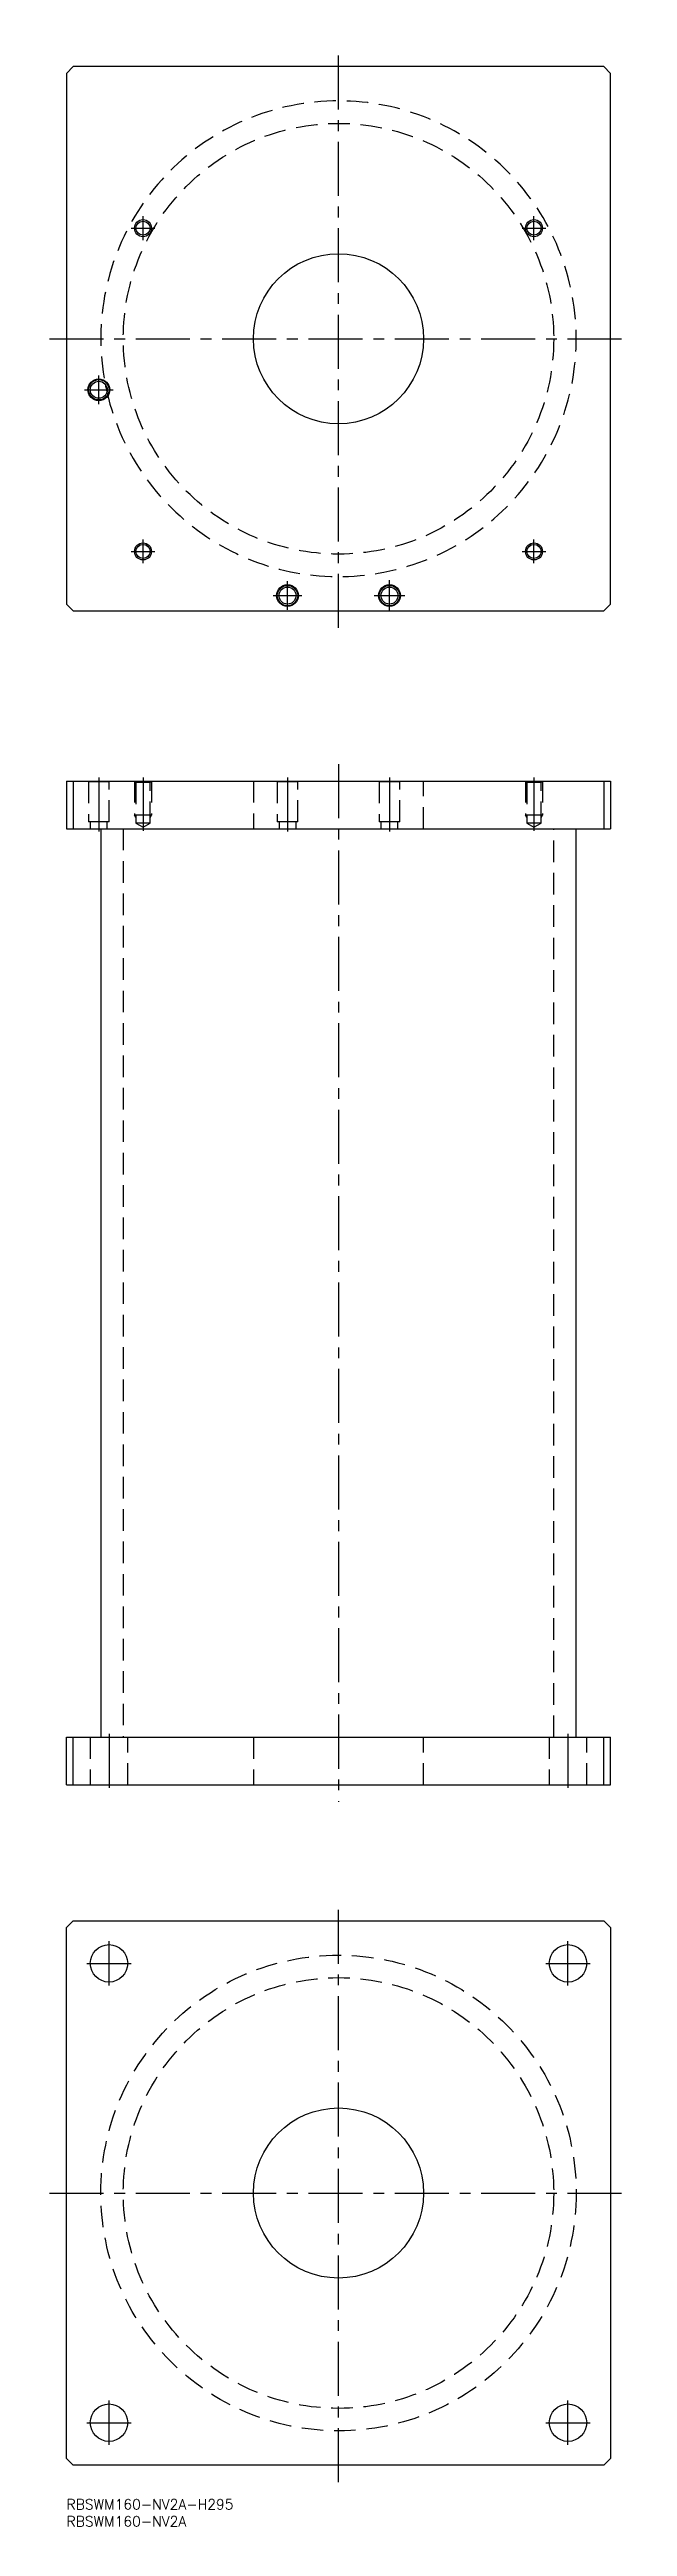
# Model space of a CAD drawing. Extents: x -5 to 165, y -8 to 720.
import ezdxf

# ---------------------------------------------------------------- set-up
doc = ezdxf.new("R2010")
doc.units = 0
doc.header["$LTSCALE"] = 0.5
doc.linetypes.add('CENTER', pattern=[50.8, 31.75, -6.35, 6.35, -6.35])
doc.linetypes.add('DASHED', pattern=[19.05, 12.7, -6.35])
for name, color, linetype in [('MSM_CENTER', 1, 'CENTER'), ('MSM_CONTINUOUS', 7, 'CONTINUOUS'), ('MSM_DASHED', 4, 'DASHED'), ('MSM_NARROW', 5, 'CONTINUOUS'), ('MSM_PART_NUMBER', 7, 'CONTINUOUS')]:
    doc.layers.add(name, color=color, linetype=linetype)
doc.styles.get("Standard").update_dxf_attribs({"font": 'txt.shx', "height": 3, "bigfont": 'bigfont.shx'})

msp = doc.modelspace()

# ---------------------------------------------------------------- linework, layer by layer
at = {"layer": 'MSM_CENTER'}
for p, q in [((80, 550), (80, 720)), ((22.5, 664), (22.5, 671)), ((137.5, 664), (137.5, 671)), ((19, 667.5), (26, 667.5)), ((134, 667.5), (141, 667.5)), ((-5, 635), (165, 635)), ((5.3, 620), (13.7, 620)), ((9.5, 615.8), (9.5, 624.2)), ((22.5, 569), (22.5, 576)), ((137.5, 569), (137.5, 576)), ((19, 572.5), (26, 572.5)), ((134, 572.5), (141, 572.5)), ((65, 555.3), (65, 563.7)), ((95, 555), (95, 564)), ((60.8, 559.5), (69.2, 559.5)), ((90.5, 559.5), (99.5, 559.5)), ((80, 510), (80, 205)), ((9.5, 506), (9.5, 490)), ((22.5, 506), (22.5, 490.407)), ((65, 506), (65, 490)), ((95, 506), (95, 490)), ((137.5, 506), (137.5, 490.407)), ((12.5, 225), (12.5, 209)), ((147.5, 225), (147.5, 209)), ((80, 5), (80, 175)), ((12.5, 151), (12.5, 164)), ((147.5, 151), (147.5, 164)), ((6, 157.5), (19, 157.5)), ((141, 157.5), (154, 157.5)), ((-5, 90), (165, 90)), ((6, 22.5), (19, 22.5)), ((12.5, 16), (12.5, 29)), ((141, 22.5), (154, 22.5)), ((147.5, 16), (147.5, 29))]:
    msp.add_line(p, q, dxfattribs=at)
at = {"layer": 'MSM_CONTINUOUS'}
for p, q in [((2, 715), (0, 713)), ((158, 715), (2, 715)), ((160, 713), (158, 715)), ((0, 713), (0, 557)), ((160, 557), (160, 713)), ((0, 557), (2, 555)), ((2, 555), (158, 555)), ((158, 555), (160, 557)), ((0, 505), (160, 505)), ((0, 505), (0, 491)), ((2, 505), (2, 491)), ((158, 505), (158, 491)), ((160, 505), (160, 491)), ((0, 491), (160, 491)), ((10.1, 491), (10.1, 224)), ((149.9, 224), (149.9, 491)), ((0, 210), (0, 224)), ((0, 224), (160, 224)), ((2, 210), (2, 224)), ((158, 210), (158, 224)), ((160, 210), (160, 224)), ((0, 210), (160, 210)), ((0, 168), (2, 170)), ((0, 12), (0, 168)), ((2, 170), (158, 170)), ((158, 170), (160, 168)), ((160, 168), (160, 12)), ((2, 10), (0, 12)), ((158, 10), (2, 10)), ((160, 12), (158, 10))]:
    msp.add_line(p, q, dxfattribs=at)
for centre, radius in [((22.5, 667.5), 2.067), ((137.5, 667.5), 2.067), ((80, 635), 25), ((9.5, 620), 3.2), ((9.5, 620), 3), ((9.5, 620), 2.5), ((22.5, 572.5), 2.067), ((137.5, 572.5), 2.067), ((65, 559.5), 3.2), ((65, 559.5), 3), ((65, 559.5), 2.5), ((95, 559.5), 3.2), ((95, 559.5), 3), ((95, 559.5), 2.5), ((12.5, 157.5), 5.5), ((147.5, 157.5), 5.5), ((80, 90), 25), ((12.5, 22.5), 5.5), ((147.5, 22.5), 5.5)]:
    msp.add_circle(centre, radius, dxfattribs=at)
msp.add_arc((80, 635), 69.9, 191.020888, 193.002068, dxfattribs=at)
at = {"layer": 'MSM_DASHED'}
for p, q in [((6.3, 505), (6.5, 504.8)), ((6.5, 504.8), (6.5, 493)), ((12.5, 504.8), (6.5, 504.8)), ((12.5, 504.8), (12.7, 505)), ((12.5, 493), (12.5, 504.8)), ((20, 505), (20.433, 504.567)), ((20, 505), (20, 495)), ((20.433, 504.567), (20.433, 492.6)), ((24.567, 504.567), (20.433, 504.567)), ((24.567, 504.567), (25, 505)), ((24.567, 492.6), (24.567, 504.567)), ((25, 505), (25, 495)), ((55, 505), (55, 491)), ((61.8, 505), (62, 504.8)), ((62, 504.8), (62, 493)), ((68, 504.8), (62, 504.8)), ((68, 504.8), (68.2, 505)), ((68, 493), (68, 504.8)), ((91.8, 505), (92, 504.8)), ((92, 504.8), (92, 493)), ((98, 504.8), (92, 504.8)), ((98, 504.8), (98.2, 505)), ((98, 493), (98, 504.8)), ((105, 491), (105, 505)), ((135, 505), (135.433, 504.567)), ((135, 505), (135, 495)), ((135.433, 504.567), (135.433, 492.6)), ((139.567, 504.567), (135.433, 504.567)), ((139.567, 504.567), (140, 505)), ((139.567, 492.6), (139.567, 504.567)), ((140, 505), (140, 495)), ((12.5, 493), (6.5, 493)), ((7, 493), (7, 491)), ((12, 491), (12, 493)), ((16.7, 491), (16.7, 224)), ((25, 495), (20, 495)), ((20.433, 494.25), (20, 495)), ((20.433, 492.6), (22.5, 491.407)), ((24.567, 492.6), (20.433, 492.6)), ((22.5, 491.407), (24.567, 492.6)), ((24.567, 494.25), (25, 495)), ((68, 493), (62, 493)), ((62.5, 493), (62.5, 491)), ((67.5, 491), (67.5, 493)), ((98, 493), (92, 493)), ((92.5, 493), (92.5, 491)), ((97.5, 491), (97.5, 493)), ((140, 495), (135, 495)), ((135.433, 494.25), (135, 495)), ((135.433, 492.6), (137.5, 491.407)), ((139.567, 492.6), (135.433, 492.6)), ((137.5, 491.407), (139.567, 492.6)), ((139.567, 494.25), (140, 495)), ((143.3, 224), (143.3, 491)), ((7, 224), (7, 210)), ((18, 210), (18, 224)), ((55, 224), (55, 210)), ((105, 210), (105, 224)), ((142, 224), (142, 210)), ((153, 210), (153, 224))]:
    msp.add_line(p, q, dxfattribs=at)
for centre, radius in [((80, 635), 63.3), ((80, 90), 69.9), ((80, 90), 63.3)]:
    msp.add_circle(centre, radius, dxfattribs=at)
msp.add_arc((80, 635), 69.9, 193.002068, 191.020888, dxfattribs=at)
at = {"layer": 'MSM_NARROW'}
for centre in [(22.5, 667.5), (137.5, 667.5), (22.5, 572.5), (137.5, 572.5)]:
    msp.add_circle(centre, 2.5, dxfattribs=at)

# ---------------------------------------------------------------- texts
at = {"layer": 'MSM_PART_NUMBER'}
for s, p in [('RBSWM160-NV2A-H295', (0, -3)), ('RBSWM160-NV2A', (0, -8))]:
    msp.add_text(s, height=3, dxfattribs=at).set_placement(p)

doc.saveas('drawing.dxf')
